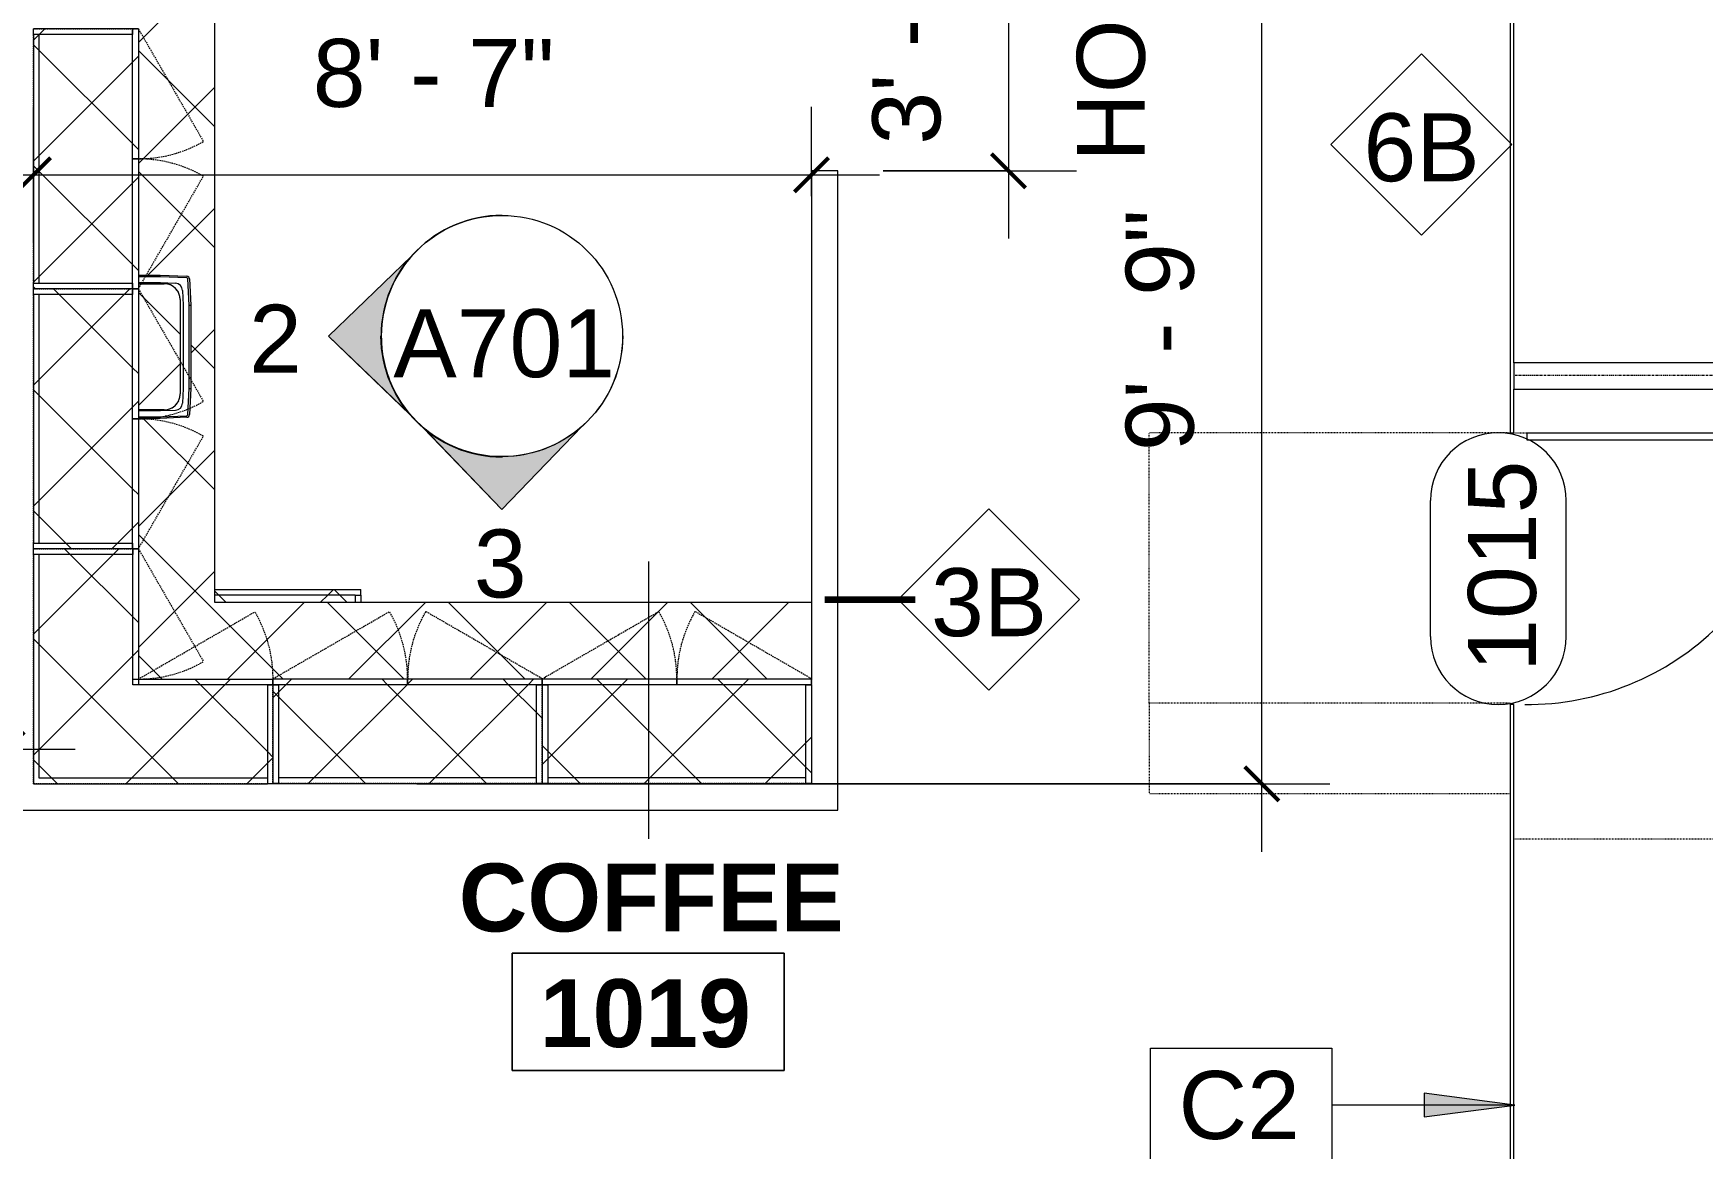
# Model space of a CAD drawing. Header units: inches. Extents: x 4757 to 6810, y 9919 to 10986.
# Drawn here: x 6319 to 6540, y 10459 to 10606.7 of the extents above; entities that cross this region are included whole.
import ezdxf

# ---------------------------------------------------------------- set-up
doc = ezdxf.new("R2010")
doc.units = ezdxf.units.IN
doc.header["$MEASUREMENT"] = 0
for name, pattern in [('Center 1_4_', [0.53125, 0.25, -0.09375, 0.09375, -0.09375]), ('Dash', [0.25, 0.125, -0.125]), ('Dash 1_32_', [0.0625, 0.03125, -0.03125]), ('Hidden', [0.28125, 0.1875, -0.09375])]:
    doc.linetypes.add(name, pattern=pattern)
for name, color, linetype, lineweight in [('A-ANNO-DIMS', 211, 'Continuous', 9), ('A-ANNO-DIMS-96', 211, 'Continuous', 9), ('A-ANNO-KEYN', 231, 'Continuous', 9), ('A-AREA-IDEN', 2, 'Continuous', 9), ('A-DETL-CNTR', 5, 'Center 1_4_', 9), ('A-DOOR', 31, 'Continuous', 13), ('A-DOOR-IDEN', 31, 'Continuous', 9), ('A-GENM', 13, 'Dash 1_32_', 9), ('A-WALL', 113, 'Continuous', 13), ('A-WALL-IDEN', 211, 'Continuous', 9), ('G-ANNO-SYMB', 111, 'Continuous', 9), ('I-WALL', 2, 'Continuous', 9), ('P-SANR-FIXT', 6, 'Continuous', 9), ('Q-CASE', 31, 'Continuous', 9), ('Q-CASE-HDLN', 31, 'Dash', 9)]:
    doc.layers.add(name, color=color, linetype=linetype, lineweight=lineweight)
doc.styles.add('Arial_3', font='arial.ttf', dxfattribs={"height": 9})
doc.styles.add('Swis721 Lt BT', font='swissl.ttf', dxfattribs={"height": 9})
doc.styles.add('Swis721 Lt BT_B', font='', dxfattribs={"height": 9})
doc.styles.get('Swis721 Lt BT_B').set_extended_font_data('Swis721 Lt BT', bold=True)
doc.dimstyles.new('OTJ_-_3_32__Linear__1_2__Tolerance', dxfattribs={"dimscale": 12, "dimtxt": 9.497835, "dimasz": 0.375, "dimexe": 0.75, "dimexo": 0.5, "dimgap": 0.5, "dimtad": 1, "dimdec": 1, "dimrnd": 0.5, "dimzin": 3, "dimdsep": 46, "dimlunit": 4, "dimtxsty": 'Swis721 Lt BT', "dimblk1": 'OBLIQUE', "dimblk2": 'OBLIQUE', "dimsah": 1, "dimcen": 0.09, "dimdle": 0.75, "dimazin": 0, "dimtfac": 1, "dimtdec": 4, "dimtix": 1, "dimtmove": 0, "dimatfit": 3, "dimfxl": 1, "dimtvp": 1, "dimfrac": 2, "dimtolj": 1, "dimtzin": 0, "dimarcsym": 2})
pattern_1 = [(315, (-10570.85, 6316.623), (8.012227, 8.012227), []), (45, (-10570.85, 6316.623), (-8.012227, 8.012227), [])]
pattern_2 = [(315, (-10536.421, 6316.623), (8.012227, 8.012227), []), (45, (-10536.421, 6316.623), (-8.012227, 8.012227), [])]
pattern_3 = [(315, (-10505.294, 6316.623), (8.012227, 8.012227), []), (45, (-10505.294, 6316.623), (-8.012227, 8.012227), [])]
pattern_4 = [(225, (6388.33, 10504.964), (8.012227, -8.012227), []), (315, (6388.33, 10504.964), (8.012227, 8.012227), [])]
pattern_5 = [(225, (6423.98, 10504.964), (8.012227, -8.012227), []), (315, (6423.98, 10504.964), (8.012227, 8.012227), [])]
pattern_6 = [(315, (-10507.038, 6316.623), (8.012227, 8.012227), []), (45, (-10507.038, 6316.623), (-8.012227, 8.012227), [])]

# ---------------------------------------------------------------- blocks, each defined once
blk = doc.blocks.new('Door - Glass Single - Patch - Short Handle-7125740-Level XX  CONSTRUCTION')
at = {"layer": 'A-DOOR', "lineweight": 20}
for p, q in [((17, -2), (18, -2)), ((17, -38), (17, -2)), ((18, -2), (18, -38)), ((18, -38), (17, -38))]:
    blk.add_line(p, q, dxfattribs=at)
at = {"layer": 'A-DOOR', "lineweight": 9}
blk.add_arc((18, -2), 36, 179.5, 270, dxfattribs=at)
at = {"layer": 'A-GENM'}
for p, q in [((-17.81, 48.06), (-29.81, 48.06)), ((-29.81, 0.25), (-29.81, 48.06)), ((-17.81, 48.06), (18, 48.06)), ((-17.81, 0.25), (-17.81, 48.06)), ((18, 0.25), (18, 48.06)), ((17.97, 0.25), (18, 0.25)), ((-35.81, -0.25), (-35.81, -60.06)), ((17.97, -0.25), (18, -0.25)), ((18, -0.25), (18, -60.06)), ((-35.81, -60.06), (18, -60.06))]:
    blk.add_line(p, q, dxfattribs=at)
blk = doc.blocks.new('C-L SHAPE COUNTER TOP - C-L SHAPE COUNTER TOP-8417622-Level XX  CONSTRUCTION')
at = {"layer": 'Q-CASE'}
h = blk.add_hatch(dxfattribs=at)
h.set_pattern_fill('FP_8', color=256, style=0, pattern_type=2)
h.set_pattern_definition([(45, (-6318.985, -10507.289), (-8.012227, 8.012227), []), (135, (-6318.985, -10507.289), (-8.012227, -8.012227), [])])
h.paths.add_polyline_path([(13.88, 13.88), (103, 13.91), (103, 24), (24, 24), (24, 117.2), (13.88, 117.2), (13.88, 67.38), (16.81, 67.37), (20.29, 67.22), (20.54, 67.11), (20.65, 66.85), (20.8, 63.38), (20.8, 52.36), (20.65, 48.89), (20.54, 48.64), (20.28, 48.53), (16.76, 48.38), (13.88, 48.34), (13.88, 31.13)], flags=0)
h.paths.add_polyline_path([(13.13, 13.13), (13.88, 13.13), (13.88, 13.88), (13.13, 13.88)], flags=0)
h.paths.add_polyline_path([(17.3, 49.53), (17.84, 49.6), (18.35, 49.81), (18.78, 50.14), (19.12, 50.58), (19.33, 51.08), (19.4, 51.63), (19.4, 64.13), (19.33, 64.67), (19.12, 65.17), (18.77, 65.62), (18.35, 65.94), (17.84, 66.15), (17.3, 66.22), (13.88, 66.22), (13.88, 49.53), (16.81, 49.53)], flags=0)
for p, q in [((24, 24), (24, 117.2)), ((103, 24), (24, 24))]:
    blk.add_line(p, q, dxfattribs=at)
blk = doc.blocks.new('P-Sink-Rectangular - PSR1918-V3-Level XX  CONSTRUCTION')
at = {"layer": 'P-SANR-FIXT'}
for p, q in [((-8.99, 8.84), (-5.52, 9)), ((-5.51, 8.78), (-5.52, 9)), ((-5.52, 9), (5.52, 9)), ((5.51, 8.78), (5.52, 9)), ((5.52, 9), (8.99, 8.84)), ((-9.5, 4.97), (-9.34, 8.49)), ((-9.13, 8.48), (-9.28, 4.96)), ((-5.51, 8.78), (-8.98, 8.63)), ((-8.5, 5.01), (-8.42, 6.97)), ((-7.47, 7.92), (-5.51, 8)), ((-6.25, 7.6), (6.25, 7.6)), ((-6.25, 7.6), (6.25, 7.6)), ((5.51, 8.78), (-5.51, 8.78)), ((-5.51, 8), (5.51, 8)), ((8.98, 8.63), (5.51, 8.78)), ((5.51, 8), (7.47, 7.92)), ((8.42, 6.97), (8.5, 5.01)), ((9.28, 4.96), (9.13, 8.48)), ((9.34, 8.49), (9.5, 4.97)), ((-9.28, 4.96), (-9.5, 4.97)), ((-9.5, 2.07), (-9.5, 4.97)), ((-9.28, 4.96), (-9.28, 2.07)), ((-8.5, 2.07), (-8.5, 5.01)), ((-8.35, 2.07), (-8.35, 5.5)), ((-8.35, 2.07), (-8.35, 5.5)), ((8.35, 5.5), (8.35, 2.07)), ((8.35, 5.5), (8.35, 2.07)), ((8.5, 5.01), (8.5, 2.07)), ((9.28, 4.96), (9.5, 4.97)), ((9.28, 2.07), (9.28, 4.96)), ((9.5, 4.97), (9.5, 2.07))]:
    blk.add_line(p, q, dxfattribs=at)
for centre, radius, start, end in [((-8.97, 8.47), 0.371, 92.5667, 177.4333), ((8.97, 8.47), 0.371, 2.5667, 87.4333), ((-8.97, 8.47), 0.156, 92.5667, 177.4333), ((-7.42, 6.92), 0.995, 92.5667, 177.4333), ((-6.25, 5.5), 2.1, 90, 180), ((-6.25, 5.5), 2.1, 90, 180), ((-6.25, 5.5), 2.1, 115.0288, 154.9712), ((-6.25, 5.5), 2.1, 90, 109.9712), ((6.25, 5.5), 2.1, 70.0288, 90), ((6.25, 5.5), 2.1, 0, 90), ((6.25, 5.5), 2.1, 0, 90), ((6.25, 5.5), 2.1, 25.0288, 64.9712), ((7.42, 6.92), 0.995, 2.5667, 87.4333), ((8.97, 8.47), 0.156, 2.5667, 87.4333), ((-6.25, 5.5), 2.1, 160.0288, 180), ((6.25, 5.5), 2.1, 360, 19.9712)]:
    blk.add_arc(centre, radius, start, end, dxfattribs=at)
blk = doc.blocks.new('CW Cupbd Ohead - 37_h x 13 7_8_d - 2 Doors - 1 Shelf-8874264-Level XX  CONSTRUCTION')
at = {"layer": 'Q-CASE'}
h = blk.add_hatch(dxfattribs=at)
h.set_pattern_fill('FP_12', color=256, style=0, pattern_type=2)
h.set_pattern_definition(pattern_1)
h.paths.add_polyline_path([(2, -2.36), (2, -15.45), (2.75, -15.45), (2.75, -2.36)], flags=0)
h = blk.add_hatch(dxfattribs=at)
h.set_pattern_fill('FP_12', color=256, style=0, pattern_type=2)
h.set_pattern_definition(pattern_1)
h.paths.add_polyline_path([(2.75, -3.11), (35.67, -3.11), (35.67, -2.36), (2.75, -2.36)], flags=0)
h = blk.add_hatch(dxfattribs=at)
h.set_pattern_fill('FP_12', color=256, style=0, pattern_type=2)
h.set_pattern_definition(pattern_1)
h.paths.add_polyline_path([(2.75, -3.11), (2.75, -15.45), (35.67, -15.45), (35.67, -3.11), (3.08, -3.11)], flags=0)
h = blk.add_hatch(dxfattribs=at)
h.set_pattern_fill('FP_12', color=256, style=0, pattern_type=2)
h.set_pattern_definition(pattern_1)
h.paths.add_polyline_path([(35.67, -2.36), (35.67, -15.45), (36.42, -15.45), (36.42, -2.36)], flags=0)
h = blk.add_hatch(dxfattribs=at)
h.set_pattern_fill('FP_12', color=256, style=0, pattern_type=2)
h.set_pattern_definition(pattern_1)
h.paths.add_polyline_path([(2, -15.64), (2, -16.24), (19.21, -16.24), (19.21, -15.45), (2, -15.45)], flags=0)
h = blk.add_hatch(dxfattribs=at)
h.set_pattern_fill('FP_12', color=256, style=0, pattern_type=2)
h.set_pattern_definition(pattern_1)
h.paths.add_polyline_path([(19.21, -15.64), (19.21, -16.24), (36.42, -16.24), (36.42, -15.45), (19.21, -15.45)], flags=0)
for p, q in [((2, -2.36), (2.75, -2.36)), ((2, -15.45), (2, -2.36)), ((2.75, -2.36), (2.75, -15.45)), ((35.67, -2.36), (2.75, -2.36)), ((2.75, -3.11), (35.67, -3.11)), ((35.67, -2.36), (36.42, -2.36)), ((35.67, -15.45), (35.67, -2.36)), ((36.42, -15.45), (36.42, -2.36)), ((2, -15.45), (19.21, -15.45)), ((2, -15.45), (2, -16.24)), ((2.75, -15.45), (2, -15.45)), ((19.21, -16.24), (19.21, -15.45)), ((19.21, -15.45), (36.42, -15.45)), ((19.21, -15.45), (19.21, -16.24)), ((36.42, -15.45), (35.67, -15.45)), ((36.42, -16.24), (36.42, -15.45)), ((19.21, -16.24), (2, -16.24)), ((36.42, -16.24), (19.21, -16.24))]:
    blk.add_line(p, q, dxfattribs=at)
at = {"layer": 'Q-CASE', "linetype": 'Hidden'}
for p, q in [((2, -16.24), (16.9, -24.84)), ((36.42, -16.24), (21.52, -24.84))]:
    blk.add_line(p, q, dxfattribs=at)
for centre, start, end in [((2, -16.24), 330, 0.5), ((36.42, -16.24), 179.5, 210)]:
    blk.add_arc(centre, 17.21, start, end, dxfattribs=at)
at = {"layer": 'Q-CASE-HDLN'}
for p, q in [((2, -16.24), (2, -2.36)), ((2, -2.36), (36.42, -2.36)), ((36.42, -2.36), (36.42, -16.24)), ((36.42, -16.24), (2, -16.24))]:
    blk.add_line(p, q, dxfattribs=at)
blk = doc.blocks.new('CW Cupbd Ohead - 37_h x 13 7_8_d - 2 Doors - 1 Shelf-V6-Level XX  CONSTRUCTION')
at = {"layer": 'Q-CASE'}
h = blk.add_hatch(dxfattribs=at)
h.set_pattern_fill('FP_13', color=256, style=0, pattern_type=2)
h.set_pattern_definition(pattern_2)
h.paths.add_polyline_path([(2, -2.36), (2, -15.45), (2.75, -15.45), (2.75, -2.36)], flags=0)
h = blk.add_hatch(dxfattribs=at)
h.set_pattern_fill('FP_13', color=256, style=0, pattern_type=2)
h.set_pattern_definition(pattern_2)
h.paths.add_polyline_path([(2.75, -2.36), (2.75, -3.11), (35.67, -3.11), (35.67, -2.36), (18.78, -2.36)], flags=0)
h = blk.add_hatch(dxfattribs=at)
h.set_pattern_fill('FP_13', color=256, style=0, pattern_type=2)
h.set_pattern_definition(pattern_2)
h.paths.add_polyline_path([(2.75, -3.11), (2.75, -15.45), (35.67, -15.45), (35.67, -3.11), (18.78, -3.11)], flags=0)
h = blk.add_hatch(dxfattribs=at)
h.set_pattern_fill('FP_13', color=256, style=0, pattern_type=2)
h.set_pattern_definition(pattern_2)
h.paths.add_polyline_path([(35.67, -2.36), (35.67, -15.45), (36.42, -15.45), (36.42, -2.36)], flags=0)
h = blk.add_hatch(dxfattribs=at)
h.set_pattern_fill('FP_13', color=256, style=0, pattern_type=2)
h.set_pattern_definition(pattern_2)
h.paths.add_polyline_path([(2, -15.64), (2, -16.24), (19.21, -16.24), (19.21, -15.45), (2, -15.45)], flags=0)
h = blk.add_hatch(dxfattribs=at)
h.set_pattern_fill('FP_13', color=256, style=0, pattern_type=2)
h.set_pattern_definition(pattern_2)
h.paths.add_polyline_path([(19.21, -15.64), (19.21, -16.24), (36.42, -16.24), (36.42, -15.45), (19.21, -15.45)], flags=0)
for p, q in [((2, -2.36), (2.75, -2.36)), ((2, -15.45), (2, -2.36)), ((2.75, -2.36), (2.75, -15.45)), ((35.67, -2.36), (2.75, -2.36)), ((2.75, -3.11), (35.67, -3.11)), ((35.67, -2.36), (36.42, -2.36)), ((35.67, -15.45), (35.67, -2.36)), ((36.42, -15.45), (36.42, -2.36)), ((2, -15.45), (19.21, -15.45)), ((2, -15.45), (2, -16.24)), ((2.75, -15.45), (2, -15.45)), ((19.21, -16.24), (19.21, -15.45)), ((19.21, -15.45), (36.42, -15.45)), ((19.21, -15.45), (19.21, -16.24)), ((36.42, -15.45), (35.67, -15.45)), ((36.42, -16.24), (36.42, -15.45)), ((19.21, -16.24), (2, -16.24)), ((36.42, -16.24), (19.21, -16.24))]:
    blk.add_line(p, q, dxfattribs=at)
at = {"layer": 'Q-CASE', "linetype": 'Hidden'}
for p, q in [((2, -16.24), (16.9, -24.84)), ((36.42, -16.24), (21.52, -24.84))]:
    blk.add_line(p, q, dxfattribs=at)
for centre, start, end in [((2, -16.24), 330, 0.5), ((36.42, -16.24), 179.5, 210)]:
    blk.add_arc(centre, 17.21, start, end, dxfattribs=at)
at = {"layer": 'Q-CASE-HDLN'}
for p, q in [((2, -16.24), (2, -2.36)), ((2, -2.36), (36.42, -2.36)), ((36.42, -2.36), (36.42, -16.24)), ((36.42, -16.24), (2, -16.24))]:
    blk.add_line(p, q, dxfattribs=at)
blk = doc.blocks.new('CW Cupbd Ohead Cnr - 23_5_h x 13 7_8_d - 1 Shelf-8481653-Level XX  CONSTRUCTION')
at = {"layer": 'Q-CASE'}
h = blk.add_hatch(dxfattribs=at)
h.set_pattern_fill('FP_14', color=256, style=0, pattern_type=2)
h.set_pattern_definition(pattern_3)
h.paths.add_polyline_path([(2, -33.31), (2.75, -33.31), (2.75, -3.11), (32.37, -3.11), (32.37, -2.36), (2, -2.36), (2, -15.64)], flags=0)
h = blk.add_hatch(dxfattribs=at)
h.set_pattern_fill('FP_14', color=256, style=0, pattern_type=2)
h.set_pattern_definition(pattern_3)
h.paths.add_polyline_path([(2.75, -33.31), (15.12, -33.31), (15.12, -15.49), (32.37, -15.49), (32.37, -3.11), (2.75, -3.11), (2.75, -15.64)], flags=0)
h = blk.add_hatch(dxfattribs=at)
h.set_pattern_fill('FP_14', color=256, style=0, pattern_type=2)
h.set_pattern_definition(pattern_3)
h.paths.add_polyline_path([(32.37, -15.49), (33.12, -15.49), (33.12, -2.36), (32.37, -2.36)], flags=0)
h = blk.add_hatch(dxfattribs=at)
h.set_pattern_fill('FP_14', color=256, style=0, pattern_type=2)
h.set_pattern_definition(pattern_3)
h.paths.add_polyline_path([(15.12, -34.06), (15.87, -34.06), (15.87, -16.24), (15.12, -16.24)], flags=0)
h = blk.add_hatch(dxfattribs=at)
h.set_pattern_fill('FP_14', color=256, style=0, pattern_type=2)
h.set_pattern_definition(pattern_3)
h.paths.add_polyline_path([(15.87, -15.64), (15.87, -16.24), (33.12, -16.24), (33.12, -15.49), (15.87, -15.49)], flags=0)
h = blk.add_hatch(dxfattribs=at)
h.set_pattern_fill('FP_14', color=256, style=0, pattern_type=2)
h.set_pattern_definition(pattern_3)
h.paths.add_polyline_path([(2, -34.06), (15.12, -34.06), (15.12, -33.31), (2, -33.31)], flags=0)
for p, q in [((32.37, -2.36), (2, -2.36)), ((2, -2.36), (2, -33.31)), ((2.75, -33.31), (2.75, -3.11)), ((2.75, -3.11), (32.37, -3.11)), ((32.37, -2.36), (33.12, -2.36)), ((32.37, -15.49), (32.37, -2.36)), ((33.12, -15.49), (33.12, -2.36)), ((15.12, -16.24), (15.12, -15.49)), ((15.12, -15.49), (15.87, -15.49)), ((15.12, -34.06), (15.12, -16.24)), ((15.87, -16.24), (15.12, -16.24)), ((15.87, -15.49), (33.12, -15.49)), ((15.87, -15.49), (15.87, -16.24)), ((15.87, -16.24), (15.87, -34.06)), ((33.12, -16.24), (15.87, -16.24)), ((33.12, -15.49), (32.37, -15.49)), ((33.12, -16.24), (33.12, -15.49)), ((2, -34.06), (2, -33.31)), ((15.12, -33.31), (2, -33.31)), ((15.12, -34.06), (2, -34.06)), ((15.12, -33.31), (15.12, -34.06)), ((15.12, -34.06), (15.87, -34.06))]:
    blk.add_line(p, q, dxfattribs=at)
at = {"layer": 'Q-CASE', "linetype": 'Hidden'}
for p, q in [((15.87, -16.24), (24.78, -31.67)), ((33.12, -16.24), (18.18, -24.86))]:
    blk.add_line(p, q, dxfattribs=at)
for centre, radius, start, end in [((33.12, -16.24), 17.25, 179.5, 210), ((15.87, -16.24), 17.83, 269.5, 300)]:
    blk.add_arc(centre, radius, start, end, dxfattribs=at)
at = {"layer": 'Q-CASE-HDLN'}
for p, q in [((2, -2.36), (33.12, -2.36)), ((2, -34.06), (2, -2.36)), ((33.12, -2.36), (33.12, -16.24)), ((15.87, -16.24), (15.87, -34.06)), ((33.12, -16.24), (15.87, -16.24)), ((15.87, -34.06), (2, -34.06))]:
    blk.add_line(p, q, dxfattribs=at)
blk = doc.blocks.new('CW Cupbd Ohead - 37_h x 13 7_8_d - 2 Doors - 1 Shelf-8874277-Level XX  CONSTRUCTION')
at = {"layer": 'Q-CASE'}
h = blk.add_hatch(dxfattribs=at)
h.set_pattern_fill('FP_15', color=256, style=0, pattern_type=2)
h.set_pattern_definition(pattern_4)
h.paths.add_polyline_path([(2, -2.36), (2, -15.45), (2.75, -15.45), (2.75, -2.36)], flags=0)
h = blk.add_hatch(dxfattribs=at)
h.set_pattern_fill('FP_15', color=256, style=0, pattern_type=2)
h.set_pattern_definition(pattern_4)
h.paths.add_polyline_path([(2.75, -2.36), (2.75, -3.11), (36.9, -3.11), (36.9, -2.36), (23.92, -2.36)], flags=0)
h = blk.add_hatch(dxfattribs=at)
h.set_pattern_fill('FP_15', color=256, style=0, pattern_type=2)
h.set_pattern_definition(pattern_4)
h.paths.add_polyline_path([(2.75, -3.11), (2.75, -15.45), (36.9, -15.45), (36.9, -3.11), (23.92, -3.11)], flags=0)
h = blk.add_hatch(dxfattribs=at)
h.set_pattern_fill('FP_15', color=256, style=0, pattern_type=2)
h.set_pattern_definition(pattern_4)
h.paths.add_polyline_path([(36.9, -2.36), (36.9, -15.45), (37.65, -15.45), (37.65, -2.36)], flags=0)
h = blk.add_hatch(dxfattribs=at)
h.set_pattern_fill('FP_15', color=256, style=0, pattern_type=2)
h.set_pattern_definition(pattern_4)
h.paths.add_polyline_path([(19.82, -15.45), (2, -15.45), (2, -16.24), (19.82, -16.24)], flags=0)
h = blk.add_hatch(dxfattribs=at)
h.set_pattern_fill('FP_15', color=256, style=0, pattern_type=2)
h.set_pattern_definition(pattern_4)
h.paths.add_polyline_path([(19.82, -15.45), (19.82, -16.24), (37.65, -16.24), (37.65, -15.45), (23.92, -15.45)], flags=0)
for p, q in [((2, -2.36), (2.75, -2.36)), ((2, -15.45), (2, -2.36)), ((2.75, -2.36), (2.75, -15.45)), ((36.9, -2.36), (2.75, -2.36)), ((2.75, -3.11), (36.9, -3.11)), ((36.9, -2.36), (37.65, -2.36)), ((36.9, -15.45), (36.9, -2.36)), ((37.65, -15.45), (37.65, -2.36)), ((2, -15.45), (19.82, -15.45)), ((2, -15.45), (2, -16.24)), ((2.75, -15.45), (2, -15.45)), ((19.82, -16.24), (19.82, -15.45)), ((19.82, -15.45), (37.65, -15.45)), ((19.82, -15.45), (19.82, -16.24)), ((37.65, -15.45), (36.9, -15.45)), ((37.65, -16.24), (37.65, -15.45)), ((19.82, -16.24), (2, -16.24)), ((37.65, -16.24), (19.82, -16.24))]:
    blk.add_line(p, q, dxfattribs=at)
at = {"layer": 'Q-CASE', "linetype": 'Hidden'}
for p, q in [((2, -16.24), (17.43, -25.15)), ((37.65, -16.24), (22.21, -25.15))]:
    blk.add_line(p, q, dxfattribs=at)
for centre, start, end in [((2, -16.24), 330, 0.5), ((37.65, -16.24), 179.5, 210)]:
    blk.add_arc(centre, 17.82, start, end, dxfattribs=at)
at = {"layer": 'Q-CASE-HDLN'}
for p, q in [((2, -16.24), (2, -2.36)), ((2, -2.36), (37.65, -2.36)), ((37.65, -2.36), (37.65, -16.24)), ((37.65, -16.24), (2, -16.24))]:
    blk.add_line(p, q, dxfattribs=at)
blk = doc.blocks.new('CW Cupbd Ohead - 37_h x 13 7_8_d - 2 Doors - 1 Shelf-V7-Level XX  CONSTRUCTION')
at = {"layer": 'Q-CASE'}
h = blk.add_hatch(dxfattribs=at)
h.set_pattern_fill('FP_16', color=256, style=0, pattern_type=2)
h.set_pattern_definition(pattern_5)
h.paths.add_polyline_path([(2, -2.36), (2, -15.45), (2.75, -15.45), (2.75, -2.36)], flags=0)
h = blk.add_hatch(dxfattribs=at)
h.set_pattern_fill('FP_16', color=256, style=0, pattern_type=2)
h.set_pattern_definition(pattern_5)
h.paths.add_polyline_path([(2.75, -2.36), (2.75, -3.11), (36.9, -3.11), (36.9, -2.36)], flags=0)
h = blk.add_hatch(dxfattribs=at)
h.set_pattern_fill('FP_16', color=256, style=0, pattern_type=2)
h.set_pattern_definition(pattern_5)
h.paths.add_polyline_path([(2.75, -3.11), (2.75, -15.45), (36.9, -15.45), (36.9, -3.11)], flags=0)
h = blk.add_hatch(dxfattribs=at)
h.set_pattern_fill('FP_16', color=256, style=0, pattern_type=2)
h.set_pattern_definition(pattern_5)
h.paths.add_polyline_path([(36.9, -2.36), (36.9, -15.45), (37.65, -15.45), (37.65, -2.36)], flags=0)
h = blk.add_hatch(dxfattribs=at)
h.set_pattern_fill('FP_16', color=256, style=0, pattern_type=2)
h.set_pattern_definition(pattern_5)
h.paths.add_polyline_path([(19.82, -15.45), (2, -15.45), (2, -16.24), (19.82, -16.24)], flags=0)
h = blk.add_hatch(dxfattribs=at)
h.set_pattern_fill('FP_16', color=256, style=0, pattern_type=2)
h.set_pattern_definition(pattern_5)
h.paths.add_polyline_path([(19.82, -15.45), (19.82, -16.24), (37.65, -16.24), (37.65, -15.45)], flags=0)
for p, q in [((2, -2.36), (2.75, -2.36)), ((2, -15.45), (2, -2.36)), ((2.75, -2.36), (2.75, -15.45)), ((36.9, -2.36), (2.75, -2.36)), ((2.75, -3.11), (36.9, -3.11)), ((36.9, -2.36), (37.65, -2.36)), ((36.9, -15.45), (36.9, -2.36)), ((37.65, -15.45), (37.65, -2.36)), ((2, -15.45), (19.82, -15.45)), ((2, -15.45), (2, -16.24)), ((2.75, -15.45), (2, -15.45)), ((19.82, -16.24), (19.82, -15.45)), ((19.82, -15.45), (37.65, -15.45)), ((19.82, -15.45), (19.82, -16.24)), ((37.65, -15.45), (36.9, -15.45)), ((37.65, -16.24), (37.65, -15.45)), ((19.82, -16.24), (2, -16.24)), ((37.65, -16.24), (19.82, -16.24))]:
    blk.add_line(p, q, dxfattribs=at)
at = {"layer": 'Q-CASE', "linetype": 'Hidden'}
for p, q in [((2, -16.24), (17.43, -25.15)), ((37.65, -16.24), (22.21, -25.15))]:
    blk.add_line(p, q, dxfattribs=at)
for centre, start, end in [((2, -16.24), 330, 0.5), ((37.65, -16.24), 179.5, 210)]:
    blk.add_arc(centre, 17.82, start, end, dxfattribs=at)
at = {"layer": 'Q-CASE-HDLN'}
for p, q in [((2, -16.24), (2, -2.36)), ((2, -2.36), (37.65, -2.36)), ((37.65, -2.36), (37.65, -16.24)), ((37.65, -16.24), (2, -16.24))]:
    blk.add_line(p, q, dxfattribs=at)
blk = doc.blocks.new('CW Cupbd Cnr - UB 34_5_h x 24_d - 1 Shelf-8763099-Level XX  CONSTRUCTION')
at = {"layer": 'Q-CASE'}
h = blk.add_hatch(dxfattribs=at)
h.set_pattern_fill('FP_18', color=256, style=0, pattern_type=2)
h.set_pattern_definition(pattern_6)
h.paths.add_polyline_path([(24.25, -44.94), (25.25, -44.94), (25.25, -26.36), (24.25, -26.36), (24.25, -26.47)], flags=0)
h = blk.add_hatch(dxfattribs=at)
h.set_pattern_fill('FP_18', color=256, style=0, pattern_type=2)
h.set_pattern_definition(pattern_6)
h.paths.add_polyline_path([(25.25, -44.94), (25.25, -45.69), (26, -45.69), (26, -26.36), (25.25, -26.36), (25.25, -27.36)], flags=0)
h = blk.add_hatch(dxfattribs=at)
h.set_pattern_fill('FP_18', color=256, style=0, pattern_type=2)
h.set_pattern_definition(pattern_6)
h.paths.add_polyline_path([(24.25, -45.69), (25.25, -45.69), (25.25, -44.94), (24.25, -44.94)], flags=0)
for p, q in [((25.25, -44.94), (25.25, -26.36)), ((26, -26.36), (26, -45.69)), ((25.25, -44.94), (24.25, -44.94)), ((25.25, -45.69), (24.25, -45.69)), ((25.25, -44.94), (25.25, -45.69)), ((25.25, -45.69), (26, -45.69))]:
    blk.add_line(p, q, dxfattribs=at)
blk = doc.blocks.new('Elevation - Filled Arrow 2-347888-Level XX  CONSTRUCTION')
at = {"layer": 'G-ANNO-SYMB'}
blk.add_circle((0, 0), 0.1664, dxfattribs=at)
blk = doc.blocks.new('Elevation - Filled Arrow-151867-Level XX  CONSTRUCTION')
at = {"layer": 'G-ANNO-SYMB'}
h = blk.add_hatch(color=256, dxfattribs=at)
edge = h.paths.add_edge_path(flags=0)
edge.add_line((0, 0.2393), (0.1103, 0.1247))
edge.add_arc((-0.0002, -0.0002), 0.1667, 48.498, 130.5571)
edge.add_line((-0.1085, 0.1265), (0, 0.2393))
for p, q in [((0, 0.2393), (-0.1085, 0.1265)), ((-0.1084, 0.1266), (0, 0.2393)), ((0, 0.2393), (-0.1084, 0.1266)), ((0, 0.2393), (0.11, 0.1249)), ((0.1103, 0.1247), (0, 0.2393))]:
    blk.add_line(p, q, dxfattribs=at)
blk.add_arc((-0.0002, -0.0002), 0.1667, 48.498, 130.5571, dxfattribs=at)
blk.add_ellipse((-0.0002, -0.0001), major_axis=(-0.1667, 0), ratio=0.999376, start_param=3.141593, end_param=6.283185, dxfattribs=at)
blk = doc.blocks.new('Room Tag - Room Name and Number-3379422-Level XX  CONSTRUCTION')
at = {"layer": 'A-AREA-IDEN'}
for p, q in [((-0.1881, -0.1636), (-0.1881, -0.0018)), ((-0.1881, -0.0018), (0.1869, -0.0018)), ((0.1869, -0.0018), (-0.1881, -0.0018)), ((-0.1881, -0.0018), (-0.1881, -0.1636)), ((0.1869, -0.0018), (0.1869, -0.1636)), ((0.1869, -0.1636), (0.1869, -0.0018)), ((0.1869, -0.1636), (-0.1881, -0.1636)), ((-0.1881, -0.1636), (0.1869, -0.1636))]:
    blk.add_line(p, q, dxfattribs=at)
blk = doc.blocks.new('Door Tag - Door Tag-41184-Level XX  CONSTRUCTION')
at = {"layer": 'A-DOOR-IDEN'}
for p, q in [((-0.09375, 0.09375), (0.09375, 0.09375)), ((-0.09375, -0.09375), (0.09375, -0.09375))]:
    blk.add_line(p, q, dxfattribs=at)
for centre, start, end in [((-0.09375, 0), 90, 270), ((0.09375, 0), 270, 90)]:
    blk.add_arc(centre, 0.09375, start, end, dxfattribs=at)
blk = doc.blocks.new('Wall Tag - 1_4_-62626-Level XX  CONSTRUCTION')
at = {"layer": 'A-WALL-IDEN'}
for p, q in [((-0.125, 0), (0, 0.125)), ((0, 0.125), (0.125, 0)), ((-0.125, 0), (0, -0.125)), ((0, -0.125), (0.125, 0))]:
    blk.add_line(p, q, dxfattribs=at)
blk = doc.blocks.new('DIMBLOCK8-Level XX  CONSTRUCTION')
at = {"layer": 'A-ANNO-DIMS-96'}
for p, q in [((6448.06, 10633.49), (6448.06, 10579.49)), ((6431.61, 10624.49), (6457.06, 10624.49)), ((6448.06, 10624.49), (6431.61, 10624.49)), ((6431.48, 10588.49), (6457.06, 10588.49)), ((6448.06, 10588.49), (6431.48, 10588.49))]:
    blk.add_line(p, q, dxfattribs=at)
at = {"layer": 'A-ANNO-DIMS-96', "lineweight": 50}
for p, q in [((6448.06, 10624.49), (6445.81, 10626.74)), ((6448.06, 10624.49), (6450.31, 10622.24)), ((6448.06, 10588.49), (6445.81, 10590.74)), ((6448.06, 10588.49), (6450.31, 10586.24))]:
    blk.add_line(p, q, dxfattribs=at)
at = {"layer": 'A-ANNO-DIMS-96', "color": 0, "char_height": 9, "attachment_point": 1, "rotation": 90, "line_spacing_factor": 1.005062, "style": 'Swis721 Lt BT'}
for s, insert, width in [('3\' - 0"', (6430.04, 10591.94), 34.9159), ('HOLD', (6457.12, 10589.68), 40.3432)]:
    blk.add_mtext(s, dxfattribs=dict(at, insert=insert, width=width))
blk = doc.blocks.new('_Oblique')
at = {"color": 0, "linetype": 'ByBlock', "lineweight": -2}
blk.add_line((-0.5, -0.5), (0.5, 0.5), dxfattribs=at)
blk = doc.blocks.new('DIMBLOCK12-Level XX  CONSTRUCTION')
at = {"layer": 'A-ANNO-DIMS-96'}
for p, q in [((6318.98, 10578.85), (6318.98, 10596.93)), ((6421.98, 10585.11), (6421.98, 10596.93)), ((6309.98, 10587.93), (6430.98, 10587.93)), ((6318.98, 10587.93), (6318.98, 10578.85)), ((6421.98, 10587.93), (6421.98, 10585.11))]:
    blk.add_line(p, q, dxfattribs=at)
at = {"layer": 'A-ANNO-DIMS-96', "lineweight": 50}
for p, q in [((6318.98, 10587.93), (6321.23, 10590.18)), ((6421.98, 10587.93), (6424.23, 10590.18)), ((6318.98, 10587.93), (6316.73, 10585.68)), ((6421.98, 10587.93), (6419.73, 10585.68))]:
    blk.add_line(p, q, dxfattribs=at)
at = {"layer": 'A-ANNO-DIMS-96', "color": 0, "insert": (6355.94, 10605.94), "char_height": 9, "width": 34.9159, "attachment_point": 1, "line_spacing_factor": 1.005062, "style": 'Swis721 Lt BT'}
blk.add_mtext('8\' - 7"', dxfattribs=at)
blk = doc.blocks.new('DIMBLOCK20-Level XX  CONSTRUCTION')
at = {"layer": 'A-ANNO-DIMS-96'}
for p, q in [((6481.61, 10498.29), (6481.61, 10633.49)), ((6431.61, 10624.49), (6490.61, 10624.49)), ((6481.61, 10624.49), (6431.61, 10624.49)), ((6369.73, 10507.29), (6490.61, 10507.29)), ((6481.61, 10507.29), (6369.73, 10507.29))]:
    blk.add_line(p, q, dxfattribs=at)
at = {"layer": 'A-ANNO-DIMS-96', "lineweight": 50}
for p, q in [((6481.61, 10624.49), (6479.36, 10626.74)), ((6481.61, 10624.49), (6483.86, 10622.24)), ((6481.61, 10507.29), (6479.36, 10509.54)), ((6481.61, 10507.29), (6483.86, 10505.04))]:
    blk.add_line(p, q, dxfattribs=at)
at = {"layer": 'A-ANNO-DIMS-96', "color": 0, "insert": (6463.59, 10551.34), "char_height": 9, "width": 34.9159, "attachment_point": 1, "rotation": 90, "line_spacing_factor": 1.005062, "style": 'Swis721 Lt BT'}
blk.add_mtext('9\' - 9"', dxfattribs=at)
blk = doc.blocks.new('Keynote Tag - Keynote Number - Boxed-135510-Level XX  CONSTRUCTION')
at = {"layer": 'A-ANNO-KEYN'}
for p, q in [((-0.125, -0.0792), (-0.125, 0.0781)), ((-0.125, 0.0781), (0.125, 0.0781)), ((0.125, 0.0781), (0.125, -0.0792)), ((-0.125, -0.0792), (0.125, -0.0792))]:
    blk.add_line(p, q, dxfattribs=at)
blk = doc.blocks.new('DIMBLOCK31-Level XX  CONSTRUCTION')
at = {"layer": 'A-ANNO-DIMS-96'}
for p, q in [((6315.48, 10509.06), (6315.48, 10520.88)), ((6245.48, 10513.29), (6245.48, 10502.88)), ((6245.48, 10511.88), (6245.48, 10513.29)), ((6236.48, 10511.88), (6324.48, 10511.88)), ((6315.48, 10511.88), (6315.48, 10509.06))]:
    blk.add_line(p, q, dxfattribs=at)
at = {"layer": 'A-ANNO-DIMS-96', "lineweight": 50}
for p, q in [((6245.48, 10511.88), (6247.73, 10514.13)), ((6315.48, 10511.88), (6317.73, 10514.13)), ((6245.48, 10511.88), (6243.23, 10509.63)), ((6315.48, 10511.88), (6313.23, 10509.63))]:
    blk.add_line(p, q, dxfattribs=at)
at = {"layer": 'A-ANNO-DIMS-96', "color": 0, "insert": (6262.62, 10529.89), "char_height": 9, "width": 42.8759, "attachment_point": 1, "line_spacing_factor": 1.005062, "style": 'Swis721 Lt BT'}
blk.add_mtext('5\' - 10"', dxfattribs=at)

msp = doc.modelspace()

# ---------------------------------------------------------------- hatches: boundary and pattern name
at = {"layer": 'A-ANNO-KEYN'}
msp.add_hatch(color=256, dxfattribs=at).paths.add_polyline_path([(6515.1, 10464.74), (6503.1, 10466.32), (6503.1, 10463.16)], flags=0)

# ---------------------------------------------------------------- linework, layer by layer
for p, q in [((6515.1, 10464.74), (6503.1, 10466.32)), ((6503.1, 10466.32), (6503.1, 10463.16)), ((6515.1, 10464.74), (6490.88, 10464.74)), ((6503.1, 10463.16), (6515.1, 10464.74))]:
    msp.add_line(p, q, dxfattribs=at)
at = {"layer": 'A-AREA-IDEN'}
msp.add_line((6400.42, 10536.74), (6400.42, 10499.98), dxfattribs=at)
at = {"layer": 'A-DETL-CNTR'}
msp.add_line((6515.14, 10561.39), (6791.14, 10561.39), dxfattribs=at)
at = {"layer": 'A-WALL'}
msp.add_line((6514.99, 10563.04), (6514.99, 10559.54), dxfattribs=at)
at = {"layer": 'A-WALL-IDEN', "lineweight": 90}
msp.add_line((6423.73, 10531.71), (6435.73, 10531.71), dxfattribs=at)
at = {"layer": 'A-WALL-IDEN'}
msp.add_line((6423.73, 10531.71), (6433.47, 10531.71), dxfattribs=at)
at = {"layer": 'I-WALL', "lineweight": 13}
for p, q in [((6514.49, 10666.04), (6514.49, 10553.79)), ((6514.99, 10563.04), (6514.99, 10666.04)), ((6425.48, 10588.49), (6421.98, 10588.49)), ((6421.98, 10588.49), (6421.98, 10521.2)), ((6425.48, 10503.79), (6425.48, 10588.49)), ((6759.67, 10563.04), (6514.99, 10563.04)), ((6514.99, 10553.79), (6514.99, 10559.54)), ((6514.99, 10559.54), (6759.67, 10559.54)), ((6514.49, 10553.79), (6514.99, 10553.79)), ((6514.49, 10517.79), (6514.49, 10455.79)), ((6514.99, 10517.79), (6514.49, 10517.79)), ((6514.99, 10455.79), (6514.99, 10517.79)), ((6421.98, 10507.29), (6350.68, 10507.29)), ((6156.03, 10503.79), (6425.48, 10503.79))]:
    msp.add_line(p, q, dxfattribs=at)

# ---------------------------------------------------------------- block references
at = {"layer": 'A-ANNO-KEYN', "xscale": 95.99999999999994, "yscale": 95.99999999999994, "zscale": 95.99999999999994}
msp.add_blockref('Keynote Tag - Keynote Number - Boxed-135510-Level XX  CONSTRUCTION', (6478.88, 10464.8), dxfattribs=at)
at = {"layer": 'A-AREA-IDEN', "xscale": 95.99999999999994, "yscale": 95.99999999999994, "zscale": 95.99999999999994}
msp.add_blockref('Room Tag - Room Name and Number-3379422-Level XX  CONSTRUCTION', (6400.41, 10485.01), dxfattribs=at)
at = {"layer": 'A-DOOR', "rotation": 90}
msp.add_blockref('Door - Glass Single - Patch - Short Handle-7125740-Level XX  CONSTRUCTION', (6514.74, 10535.79), dxfattribs=at)
at = {"layer": 'A-DOOR-IDEN', "xscale": 95.99999999999994, "yscale": 95.99999999999994, "zscale": 95.99999999999994, "rotation": 89.99999999999991}
msp.add_blockref('Door Tag - Door Tag-41184-Level XX  CONSTRUCTION', (6512.93, 10535.79), dxfattribs=at)
at = {"layer": 'A-WALL-IDEN', "xscale": 95.99999999999994, "yscale": 95.99999999999994, "zscale": 95.99999999999994}
for p in [(6502.74, 10591.96), (6445.47, 10531.71)]:
    msp.add_blockref('Wall Tag - 1_4_-62626-Level XX  CONSTRUCTION', p, dxfattribs=at)
at = {"layer": 'G-ANNO-SYMB', "xscale": 95.99999999999994, "yscale": 95.99999999999994, "zscale": 95.99999999999994, "rotation": 90}
msp.add_blockref('Elevation - Filled Arrow-151867-Level XX  CONSTRUCTION', (6381, 10566.59), dxfattribs=at)
at = {"layer": 'G-ANNO-SYMB', "xscale": 95.99999999999994, "yscale": 95.99999999999994, "zscale": 95.99999999999994}
msp.add_blockref('Elevation - Filled Arrow 2-347888-Level XX  CONSTRUCTION', (6381, 10566.59), dxfattribs=at)
at = {"layer": 'G-ANNO-SYMB', "extrusion": (0, 0, -1), "xscale": 95.99999999999994, "yscale": 95.99999999999994, "zscale": 95.99999999999994, "rotation": 180}
msp.add_blockref('Elevation - Filled Arrow-151867-Level XX  CONSTRUCTION', (-6381, 10566.59), dxfattribs=at)
at = {"layer": 'P-SANR-FIXT', "rotation": 269.9999999999985}
msp.add_blockref('P-Sink-Rectangular - PSR1918-V3-Level XX  CONSTRUCTION', (6330.79, 10565.17), dxfattribs=at)
at = {"layer": 'Q-CASE'}
msp.add_blockref('C-L SHAPE COUNTER TOP - C-L SHAPE COUNTER TOP-8417622-Level XX  CONSTRUCTION', (6318.98, 10507.29), dxfattribs=at)
for name, p, rotation in [('CW Cupbd Ohead - 37_h x 13 7_8_d - 2 Doors - 1 Shelf-8874264-Level XX  CONSTRUCTION', (6316.62, 10570.85), 90.00000000000229), ('CW Cupbd Ohead - 37_h x 13 7_8_d - 2 Doors - 1 Shelf-V6-Level XX  CONSTRUCTION', (6316.62, 10536.42), 90.00000000000229), ('CW Cupbd Ohead Cnr - 23_5_h x 13 7_8_d - 1 Shelf-8481653-Level XX  CONSTRUCTION', (6316.62, 10505.29), 89.9999999999993), ('CW Cupbd Cnr - UB 34_5_h x 24_d - 1 Shelf-8763099-Level XX  CONSTRUCTION', (6316.62, 10507.04), 89.9999999999979), ('CW Cupbd Ohead - 37_h x 13 7_8_d - 2 Doors - 1 Shelf-8874277-Level XX  CONSTRUCTION', (6388.33, 10504.96), 180), ('CW Cupbd Ohead - 37_h x 13 7_8_d - 2 Doors - 1 Shelf-V7-Level XX  CONSTRUCTION', (6423.98, 10504.96), 180)]:
    msp.add_blockref(name, p, dxfattribs=dict(at, rotation=rotation))

# ---------------------------------------------------------------- texts
at = {"layer": 'A-ANNO-KEYN', "insert": (6470.59, 10469.25), "char_height": 9, "width": 19.695, "attachment_point": 1, "style": 'Arial_3'}
msp.add_mtext('C2', dxfattribs=at)
at = {"layer": 'A-AREA-IDEN', "char_height": 9, "attachment_point": 1, "style": 'Swis721 Lt BT_B'}
for s, insert, width in [('COFFEE', (6375.28, 10496.73), 60.6), ('1019', (6386, 10481.41), 33.936)]:
    msp.add_mtext(s, dxfattribs=dict(at, insert=insert, width=width))
at = {"layer": 'A-DOOR-IDEN', "insert": (6508.91, 10522.13), "char_height": 9, "width": 32.724, "attachment_point": 1, "rotation": 90, "style": 'Swis721 Lt BT'}
msp.add_mtext('1015', dxfattribs=at)
at = {"layer": 'A-WALL-IDEN', "char_height": 9, "width": 18.18, "attachment_point": 1, "style": 'Swis721 Lt BT'}
for s, insert in [('6B', (6495.08, 10596.09)), ('3B', (6437.81, 10535.84))]:
    msp.add_mtext(s, dxfattribs=dict(at, insert=insert))
at = {"layer": 'G-ANNO-SYMB', "char_height": 9, "attachment_point": 1}
for s, insert, width, style in [('2', (6347.51, 10570.74), 8.181, 'Swis721 Lt BT'), ('A701', (6366.62, 10570.14), 35.754, 'Arial_3'), ('3', (6377.27, 10540.97), 8.181, 'Swis721 Lt BT')]:
    msp.add_mtext(s, dxfattribs=dict(at, insert=insert, width=width, style=style))

# ---------------------------------------------------------------- dimensions: what is measured, and where the dimension line sits
at = {"layer": 'A-ANNO-DIMS'}
dim = msp.add_linear_dim(base=(6481.61, 10624.49), p1=(6363.73, 10507.29), p2=(6425.61, 10624.49), angle=90, dimstyle='OTJ_-_3_32__Linear__1_2__Tolerance', override={"dimpost": '<>', "dimfxl": 132.529784}, dxfattribs=at)
dim.commit()
dim.dimension.update_dxf_attribs({"geometry": 'DIMBLOCK20-Level XX  CONSTRUCTION', "text_midpoint": (6470.98, 10565.89)})
dim = msp.add_linear_dim(base=(6448.06, 10588.49), p1=(6425.61, 10624.49), p2=(6425.48, 10588.49), angle=90, text='<>\\XHOLD', dimstyle='OTJ_-_3_32__Linear__1_2__Tolerance', override={"dimpost": '<>', "dimfxl": 36.000209}, dxfattribs=at)
dim.commit()
dim.dimension.update_dxf_attribs({"geometry": 'DIMBLOCK8-Level XX  CONSTRUCTION', "text_midpoint": (6448.06, 10606.49)})
for base, p1, p2, override, picture, middle in [((6421.98, 10587.93), (6318.98, 10572.85), (6421.98, 10591.11), {"dimpost": '<>', "dimfxl": 104.607173}, 'DIMBLOCK12-Level XX  CONSTRUCTION', (6370.48, 10598.55)), ((6315.48, 10511.88), (6245.48, 10507.29), (6315.48, 10515.06), {"dimpost": '<>', "dimfxl": 70.42986}, 'DIMBLOCK31-Level XX  CONSTRUCTION', (6280.48, 10522.5))]:
    dim = msp.add_linear_dim(base=base, p1=p1, p2=p2, dimstyle='OTJ_-_3_32__Linear__1_2__Tolerance', override=override, dxfattribs=at)
    dim.commit()
    dim.dimension.update_dxf_attribs({"geometry": picture, "text_midpoint": middle})

doc.saveas('drawing.dxf')
